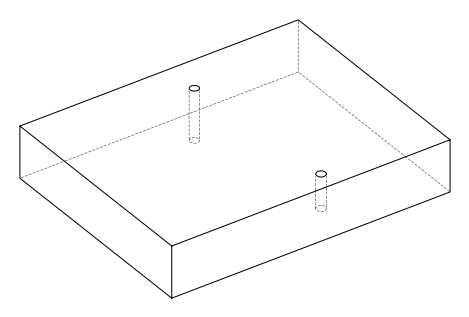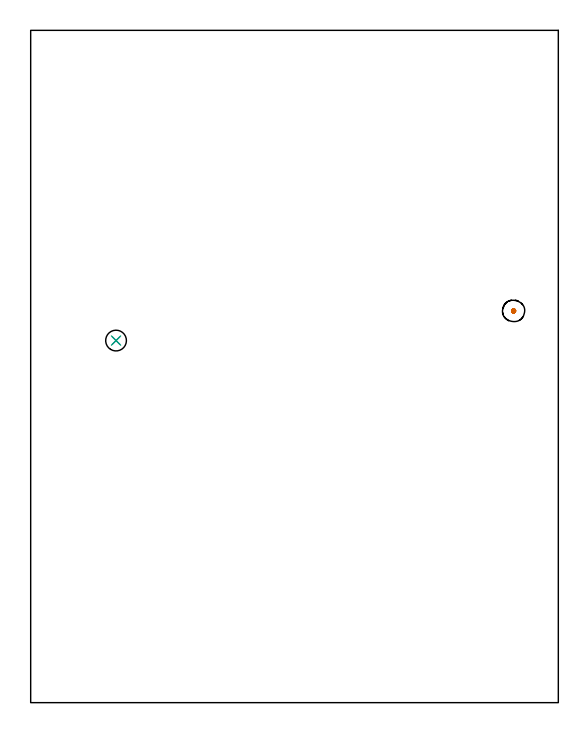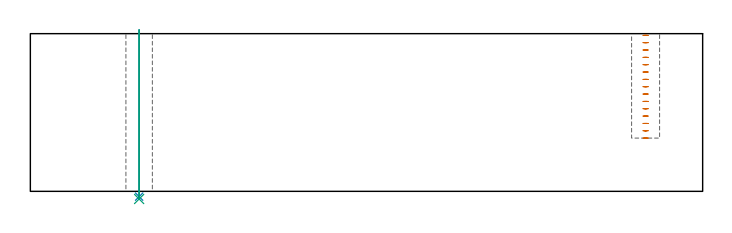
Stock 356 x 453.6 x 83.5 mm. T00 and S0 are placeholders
(PLAN: 3 operations, 2 tool changes, 1.5 min)
(1 MILL_BLIND_HOLE_FROM_SOLID_MATERIAL | STEP1POCKET | UGT0201_130 | Spiral | 0.8 min | 9501 mm3)
(2 DRILL_THROUGH_HOLE_FROM_SOLID_MATERIAL | STEP1HOLE | NXT0301_042 | 0.35 min | 3270 mm3)
(3 DRILL_TO_ENLARGE_THROUGH_HOLE | STEP1HOLE | NXT0301_104 | 0.36 min | 9542 mm3)
(TOOL UGT0201_130 | Carbide End Mill 12.0 | D12 FL15 Z4)
(TOOL NXT0301_042 | Carbide Drill 7.1mm [860.1-0710-057A1-MM 2214] | D7.1 PA140 FL85 Z2)
(TOOL NXT0301_104 | Carbide Drill 14mm [860.1-1400-112A1-MM 2214] | D14 PA140 FL123 Z2)
(OP 1 MILL_BLIND_HOLE_FROM_SOLID_MATERIAL)
G17 G21 G94 G90
T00 M6
G54
G17 G0 G90 X325.8 Y264.3 S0 M3
G43 Z93.5 H0
Z82.613
G94 G3 X326.5 Y265. R0.7 F250.
X325.8 Y265.7 R0.7
X324.4 Y264.3 R1.4
X325.8 Y265.7 R-1.4
X325.1 Y265. R0.7
X325.8 Y264.3 R0.7
G0 Z78.727
G3 X326.5 Y265. R0.7
X325.8 Y265.7 R0.7
X324.4 Y264.3 R1.4
X325.8 Y265.7 R-1.4
X325.1 Y265. R0.7
X325.8 Y264.3 R0.7
G0 Z74.84
G3 X326.5 Y265. R0.7
X325.8 Y265.7 R0.7
X324.4 Y264.3 R1.4
X325.8 Y265.7 R-1.4
X325.1 Y265. R0.7
X325.8 Y264.3 R0.7
G0 Z70.953
G3 X326.5 Y265. R0.7
X325.8 Y265.7 R0.7
X324.4 Y264.3 R1.4
X325.8 Y265.7 R-1.4
X325.1 Y265. R0.7
X325.8 Y264.3 R0.7
G0 Z67.067
G3 X326.5 Y265. R0.7
X325.8 Y265.7 R0.7
X324.4 Y264.3 R1.4
X325.8 Y265.7 R-1.4
X325.1 Y265. R0.7
X325.8 Y264.3 R0.7
G0 Z63.18
G3 X326.5 Y265. R0.7
X325.8 Y265.7 R0.7
X324.4 Y264.3 R1.4
X325.8 Y265.7 R-1.4
X325.1 Y265. R0.7
X325.8 Y264.3 R0.7
G0 Z59.293
G3 X326.5 Y265. R0.7
X325.8 Y265.7 R0.7
X324.4 Y264.3 R1.4
X325.8 Y265.7 R-1.4
X325.1 Y265. R0.7
X325.8 Y264.3 R0.7
G0 Z55.407
G3 X326.5 Y265. R0.7
X325.8 Y265.7 R0.7
X324.4 Y264.3 R1.4
X325.8 Y265.7 R-1.4
X325.1 Y265. R0.7
X325.8 Y264.3 R0.7
G0 Z51.52
G3 X326.5 Y265. R0.7
X325.8 Y265.7 R0.7
X324.4 Y264.3 R1.4
X325.8 Y265.7 R-1.4
X325.1 Y265. R0.7
X325.8 Y264.3 R0.7
G0 Z47.633
G3 X326.5 Y265. R0.7
X325.8 Y265.7 R0.7
X324.4 Y264.3 R1.4
X325.8 Y265.7 R-1.4
X325.1 Y265. R0.7
X325.8 Y264.3 R0.7
G0 Z43.747
G3 X326.5 Y265. R0.7
X325.8 Y265.7 R0.7
X324.4 Y264.3 R1.4
X325.8 Y265.7 R-1.4
X325.1 Y265. R0.7
X325.8 Y264.3 R0.7
G0 Z39.86
G3 X326.5 Y265. R0.7
X325.8 Y265.7 R0.7
X324.4 Y264.3 R1.4
X325.8 Y265.7 R-1.4
X325.1 Y265. R0.7
X325.8 Y264.3 R0.7
G0 Z35.973
G3 X326.5 Y265. R0.7
X325.8 Y265.7 R0.7
X324.4 Y264.3 R1.4
X325.8 Y265.7 R-1.4
X325.1 Y265. R0.7
X325.8 Y264.3 R0.7
G0 Z32.087
G3 X326.5 Y265. R0.7
X325.8 Y265.7 R0.7
X324.4 Y264.3 R1.4
X325.8 Y265.7 R-1.4
X325.1 Y265. R0.7
X325.8 Y264.3 R0.7
G0 Z28.2
G3 X326.5 Y265. R0.7
X325.8 Y265.7 R0.7
X324.4 Y264.3 R1.4
X325.8 Y265.7 R-1.4
X325.1 Y265. R0.7
X325.8 Y264.3 R0.7
G0 Z93.5
M5
M2
(OP 2 DRILL_THROUGH_HOLE_FROM_SOLID_MATERIAL)
G17 G21 G94 G90
T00 M6
G54
G17 G0 G90 X57.6 Y244.3 S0 M3
G43 Z93.5 H1
G94 G81 G98 Z-2.792 F250. R85.5
G80
M5
M2
(OP 3 DRILL_TO_ENLARGE_THROUGH_HOLE)
G17 G21 G94 G90
T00 M6
G54
G17 G0 G90 X57.6 Y244.3 S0 M3
G43 Z93.5 H1
G94 G73 G98 Z-4.048 F250. Q12.507 R85.5
G80
M5
M2
